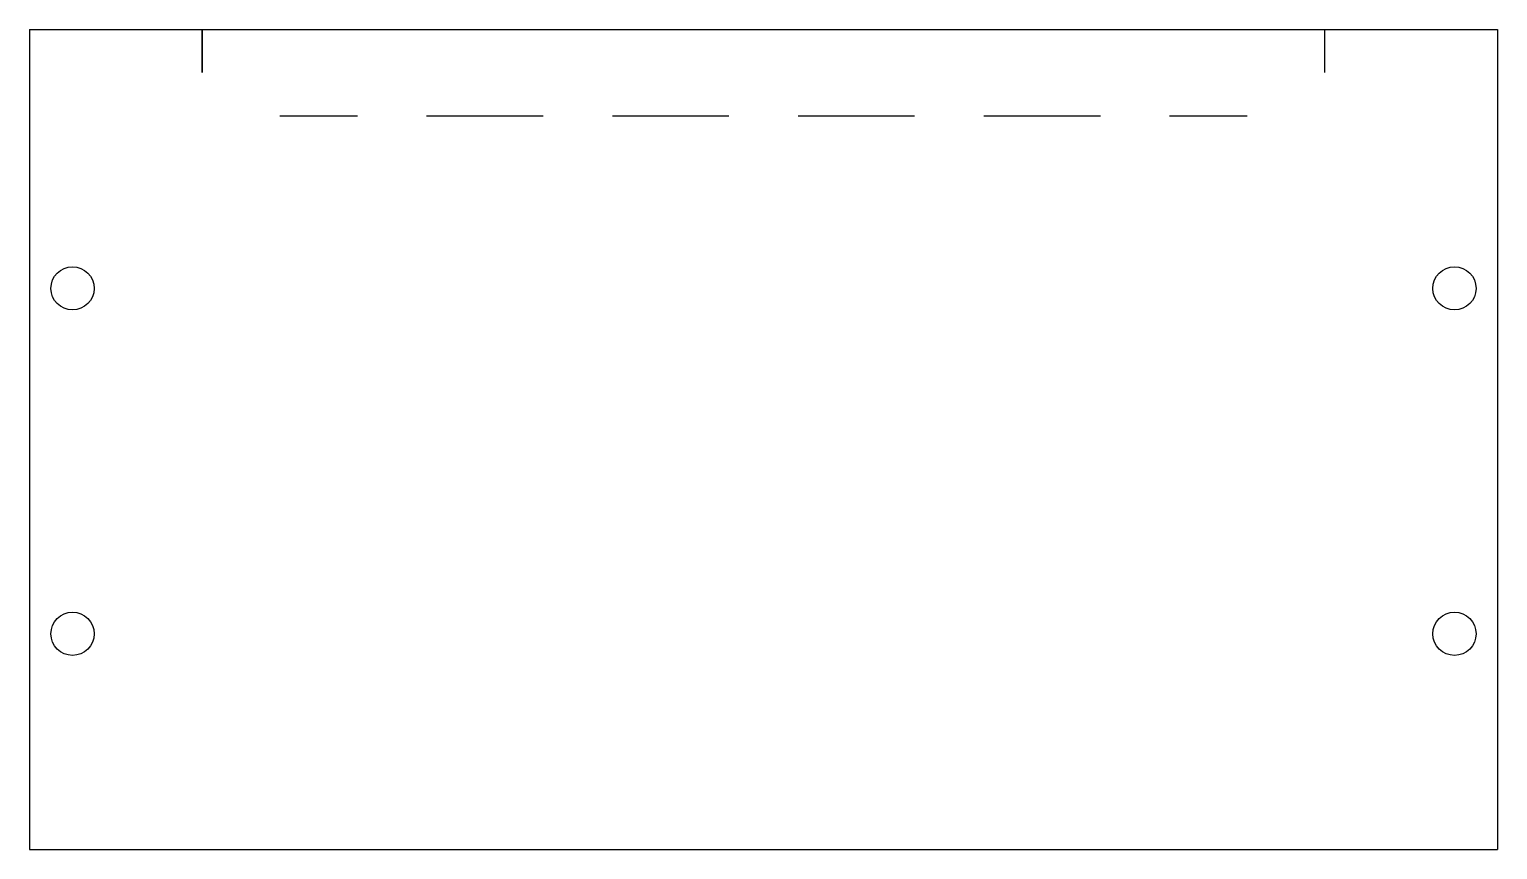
# Model space of a CAD drawing. Extents: x -8.5 to 8.5, y -4.8 to 4.7.
import ezdxf

# ---------------------------------------------------------------- set-up
doc = ezdxf.new("R2010")
doc.units = 0
doc.header["$MEASUREMENT"] = 0
doc.layers.add('MODELSKETCH_VISIBLE', color=7, linetype='CONTINUOUS')

msp = doc.modelspace()

# ---------------------------------------------------------------- linework, layer by layer
at = {"layer": 'MODELSKETCH_VISIBLE'}
for p, q in [((-8.5, 4.75), (-8.5, -4.75)), ((-8.5, 4.75), (-6.5, 4.75)), ((-8.5, 4.75), (8.5, 4.75)), ((-6.5, 4.75), (-6.5, 4.25)), ((-6.5, 4.25), (-6.5, 4.75)), ((6.5, 4.25), (6.5, 4.75)), ((6.5, 4.75), (8.5, 4.75)), ((6.5, 4.25), (6.5, 4.75)), ((8.5, 4.75), (8.5, -4.75)), ((-5.6, 3.75), (-4.7, 3.75)), ((-5.6, 3.75), (-4.7, 3.75)), ((-3.9, 3.75), (-2.55, 3.75)), ((-3.9, 3.75), (-2.55, 3.75)), ((-1.75, 3.75), (-0.4, 3.75)), ((-1.75, 3.75), (-0.4, 3.75)), ((0.4, 3.75), (1.75, 3.75)), ((0.4, 3.75), (1.75, 3.75)), ((2.55, 3.75), (3.9, 3.75)), ((2.55, 3.75), (3.9, 3.75)), ((4.7, 3.75), (5.6, 3.75)), ((4.7, 3.75), (5.6, 3.75)), ((-8.5, -4.75), (8.5, -4.75))]:
    msp.add_line(p, q, dxfattribs=at)
for centre in [(-8, 1.75), (8, 1.75), (-8, -2.25), (8, -2.25)]:
    msp.add_circle(centre, 0.25, dxfattribs=at)

doc.saveas('drawing.dxf')
